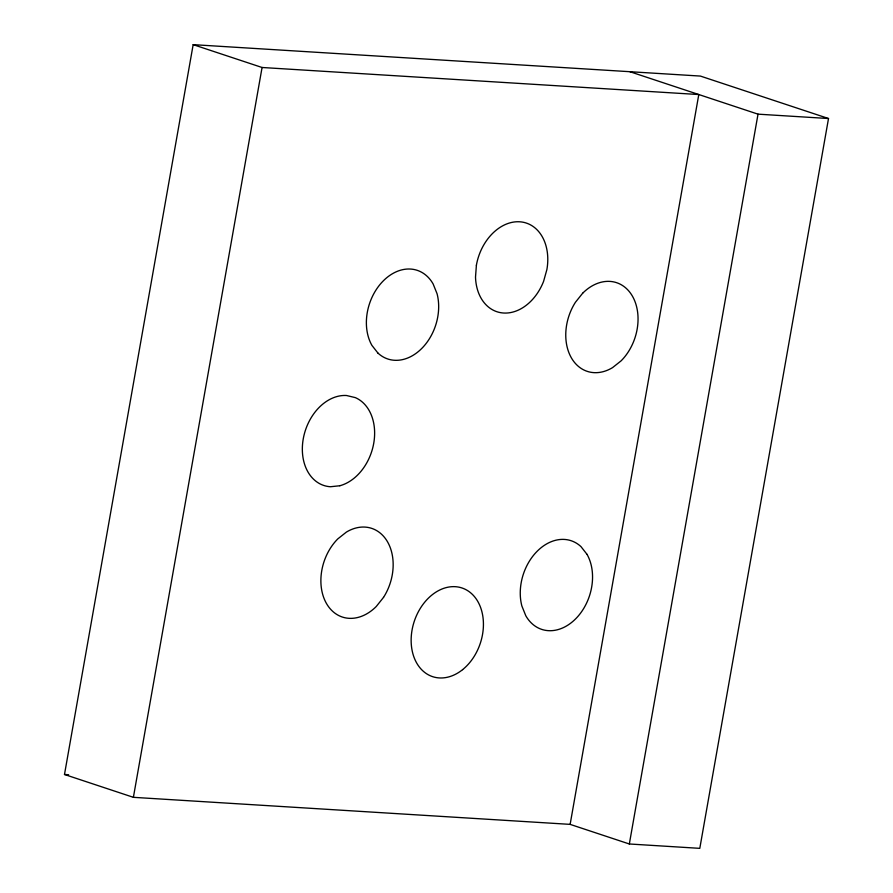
<?xml version="1.0" encoding="UTF-8"?>
<svg xmlns="http://www.w3.org/2000/svg" width="893" height="893" viewBox="0 0 893 893"><rect width="100%" height="100%" fill="white"/><g stroke="black" fill="none" stroke-linecap="round" stroke-linejoin="round"><path stroke-width="1.34" d="M64.486 774.477L193.167 44.65L700.38 76.072L828.514 118.523L699.799 848.35L629.331 843.985L570.136 824.373L133.392 797.326L64.486 774.477L68.649 774.733M133.392 797.326L262.073 67.488L193.167 44.65M570.136 824.373L698.795 94.546L262.073 67.488M629.331 843.985L758.023 114.159L629.889 71.697M758.023 114.159L828.514 118.523M476.393 265.221L475.511 277.098A46.704 34.794 -71.7 0 0 503.596 313.019A46.704 34.794 -71.7 0 0 543.603 281.317L546.884 269.586A46.704 34.794 -71.7 0 0 519.681 221.788A46.704 34.794 -71.7 0 0 476.393 265.221M582.671 293.217L575.405 302.314A46.704 34.794 -71.7 0 0 571.297 357.725A46.704 34.794 -71.7 0 0 612.565 367.615L621.137 360.817A46.704 34.794 -71.7 0 0 632.512 296.309A46.704 34.794 -71.7 0 0 582.671 293.217M383.521 597.395L376.254 606.503A46.704 34.794 -71.7 0 1 326.414 603.411A46.704 34.794 -71.7 0 1 337.788 538.903L346.372 532.105A46.704 34.794 -71.7 0 1 387.629 541.995A46.704 34.794 -71.7 0 1 383.521 597.395M339.831 485.747L330.432 486.741A46.704 34.794 -71.7 0 1 303.24 438.943A46.704 34.794 -71.7 0 1 346.529 395.51L355.369 397.631A46.704 34.794 -71.7 0 1 373.732 443.308A46.704 34.794 -71.7 0 1 339.831 485.747M587.014 554.341L580.997 546.639A46.704 34.794 -71.7 0 0 537.173 551.249A46.704 34.794 -71.7 0 0 521.858 605.967L525.798 615.757A46.704 34.794 -71.7 0 0 575.639 618.849A46.704 34.794 -71.7 0 0 587.014 554.341M377.94 353.081L371.912 345.379A46.704 34.794 -71.7 0 1 383.287 280.871A46.704 34.794 -71.7 0 1 433.127 283.952L437.068 293.752A46.704 34.794 -71.7 0 1 421.753 348.46A46.704 34.794 -71.7 0 1 377.94 353.081M462.607 669.638A46.704 34.794 -71.7 0 0 467.988 590.865A46.704 34.794 -71.7 0 0 411.271 636.441A46.704 34.794 -71.7 0 0 462.607 669.638"/></g></svg>
